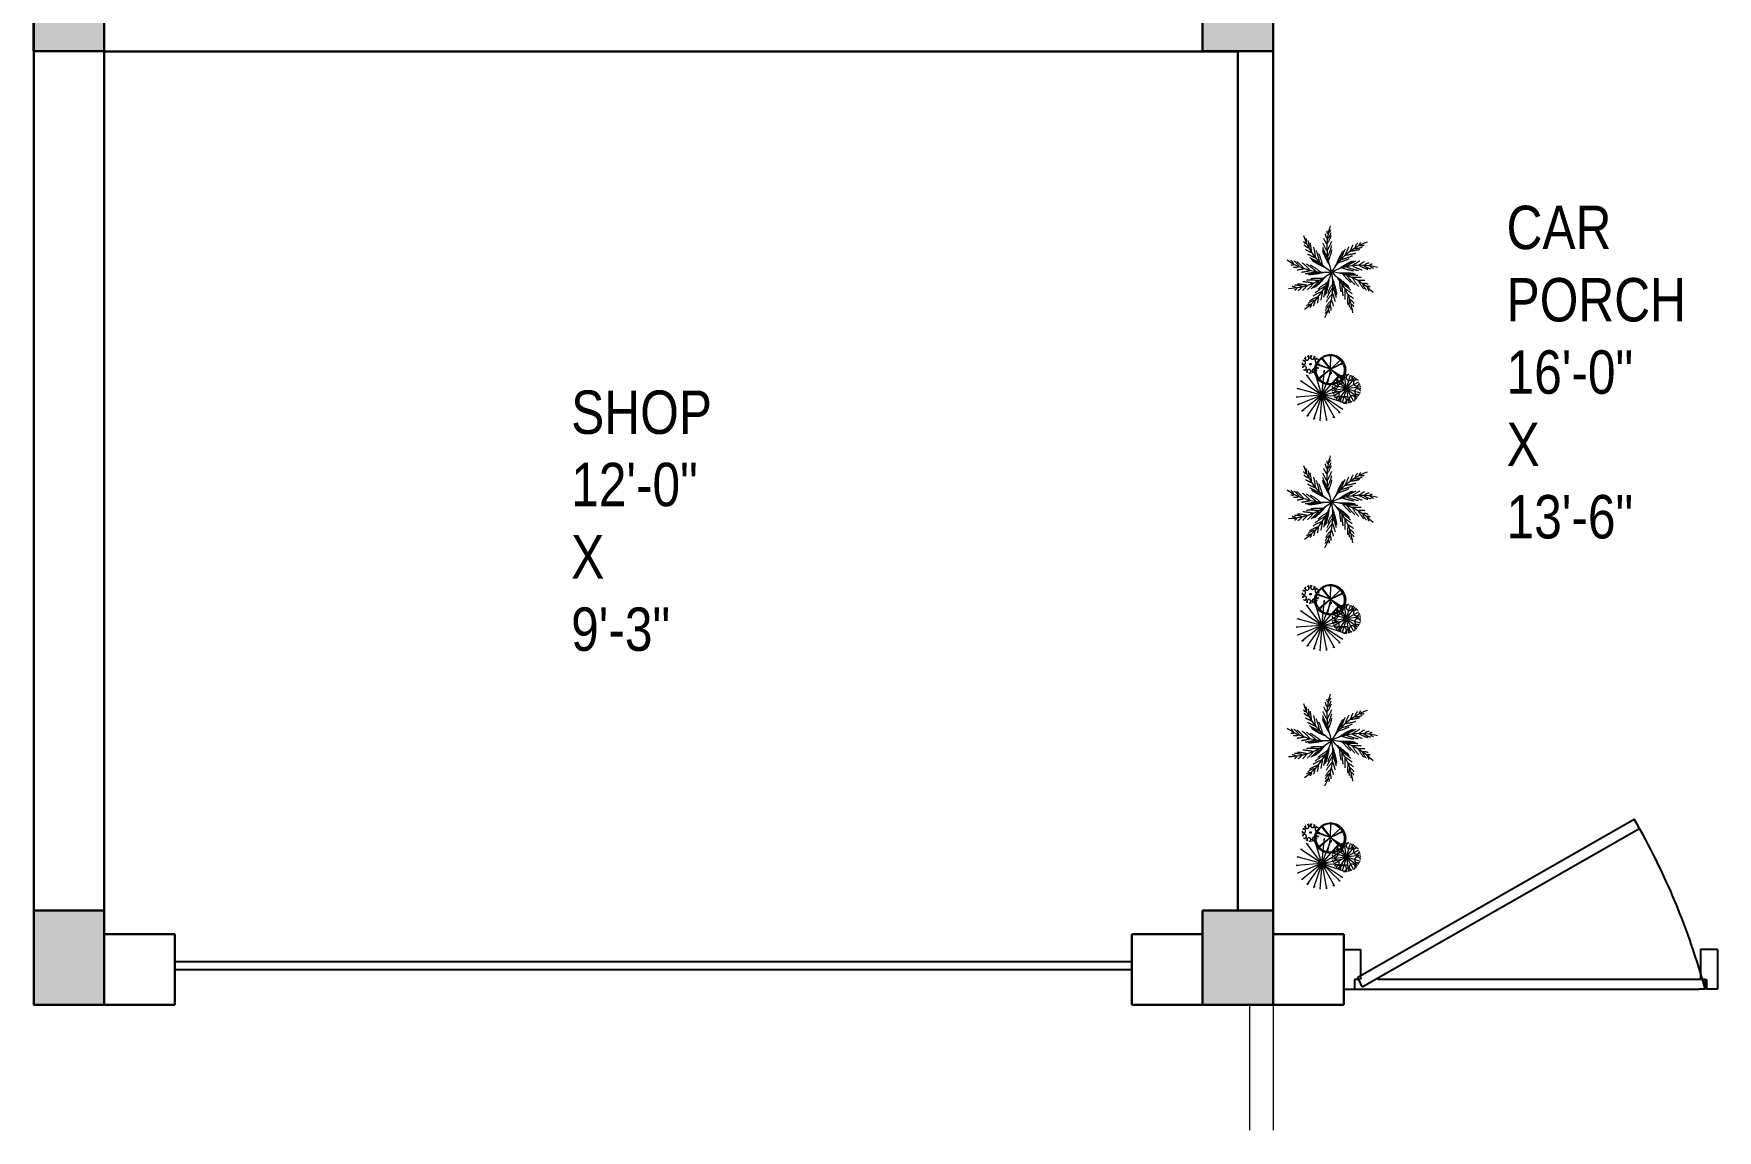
# Model space of a CAD drawing. Extents: x -454308 to 890911, y -14103 to 1343694.
# Drawn here: x 201713.1 to 201928.8, y 659508.7 to 659649.2 of the extents above; entities that cross this region are included whole.
import ezdxf

# ---------------------------------------------------------------- set-up
doc = ezdxf.new("R2010")
doc.units = 0
doc.header["$MEASUREMENT"] = 0
doc.linetypes.add('ACAD_ISO10W100', pattern=[18, 12, -3, 0, -3])
for name, color, linetype in [('A-Door', 144, 'Continuous'), ('ELE', 7, 'Continuous'), ('TEXTOS', 7, 'Continuous'), ('WIN', 4, 'Continuous')]:
    doc.layers.add(name, color=color, linetype=linetype)
for name, color, linetype, lineweight in [('A-Wall', 7, 'Continuous', 30), ('CENTER LINE', 252, 'ACAD_ISO10W100', 5), ('col', 232, 'Continuous', 30), ('dim', 111, 'Continuous', 9), ('Hatch Gris Claro', 9, 'Continuous', 9), ('TXT', 42, 'Continuous', 25)]:
    doc.layers.add(name, color=color, linetype=linetype, lineweight=lineweight)
doc.styles.get("Standard").update_dxf_attribs({"font": 'stylu.ttf', "height": 7})

# ---------------------------------------------------------------- blocks, each defined once
blk = doc.blocks.new('dddd')
for p, q in [((161850.7, 672973.69), (161852.08, 672973.69)), ((161850.7, 672968.63), (161850.7, 672973.69)), ((161852.08, 672972.43), (161852.08, 672973.69)), ((161852.24, 672973.69), (161853.02, 672973.69)), ((161852.24, 672972.43), (161852.24, 672973.69)), ((161896.17, 672973.69), (161853.02, 672973.69)), ((161895.98, 672973.39), (161860.72, 672953.23)), ((161895.98, 672973.39), (161896.51, 672972.14)), ((161896.95, 672973.69), (161896.17, 672973.69)), ((161898.33, 672973.69), (161896.95, 672973.69)), ((161896.95, 672972.43), (161896.95, 672973.69)), ((161898.33, 672968.63), (161898.33, 672973.69)), ((161852.64, 672972.43), (161852.08, 672972.43)), ((161852.24, 672972.43), (161893.96, 672972.43)), ((161852.86, 672968.63), (161852.86, 672972.43)), ((161896.51, 672972.14), (161861.29, 672952)), ((161896.17, 672968.63), (161896.17, 672972.43)), ((161896.39, 672972.43), (161896.95, 672972.43)), ((161850.7, 672968.63), (161852.08, 672968.63)), ((161852.08, 672968.63), (161852.86, 672968.63)), ((161896.95, 672968.63), (161896.17, 672968.63)), ((161898.33, 672968.63), (161896.95, 672968.63))]:
    blk.add_line(p, q)
blk.add_arc((161940.79, 672997.89), 91.79, 195.2657, 209.9974)
blk = doc.blocks.new('colummn')
at = {"layer": 'Hatch Gris Claro'}
blk.add_hatch(color=256, dxfattribs=at).paths.add_polyline_path([(154558.64, 675547.17), (154567.64, 675547.17), (154567.64, 675559.17), (154558.64, 675559.17)])
at = {"layer": 'col'}
blk.add_lwpolyline([(154558.64, 675547.17), (154567.64, 675547.17), (154567.64, 675559.17), (154558.64, 675559.17), (154558.64, 675547.17)], dxfattribs=at)
blk = doc.blocks.new('ar-26')
at = {"layer": 'CENTER LINE', "color": 27}
for centre, start, end in [((88.027, 88.12), 161.87058, 201.59363), ((86.753, 89.661), 197.87058, 237.59363), ((87.818, 85.307), 110.17246, 149.89552), ((84.755, 90.154), 234.96812, 274.69118), ((82.91, 89.383), 270.96812, 310.69118), ((81.914, 87.835), 304.03388, 343.75694), ((81.848, 86.293), 331.63191, 11.35496), ((86.407, 84.008), 75.67217, 115.39522), ((84.645, 83.717), 43.63191, 83.35496), ((82.828, 84.551), 7.63191, 47.35496)]:
    blk.add_arc(centre, 3.235, start, end, dxfattribs=at)
at = {"layer": 'CENTER LINE'}
for centre, radius, start, end in [((84.619, 89.074), 0.386, 308.4321, 338.35152), ((83.827, 88.455), 0.167, 209.77911, 269.03955), ((84.018, 88.467), 0.398, 218.87895, 257.53455), ((83.435, 88.429), 0.386, 344.4321, 14.35152), ((83.166, 88.147), 0.782, 353.4391, 21.01267), ((82.028, 87.796), 2.034, 2.05264, 14.83185), ((81.767, 87.46), 2.486, 3.55294, 15.11096), ((88.094, 89.595), 3.817, 202.94825, 211.30767), ((88.064, 89.888), 3.817, 204.56726, 211.21068), ((88.061, 90.204), 3.817, 206.1883, 211.13856), ((85.113, 88.762), 0.398, 182.87895, 221.53455), ((84.951, 88.864), 0.167, 173.77911, 233.03955), ((83.108, 89.389), 2.034, 326.05264, 338.83185), ((82.7, 89.271), 2.486, 327.55294, 339.11096), ((84.236, 89.004), 0.782, 317.4391, 345.01267), ((81.799, 89.077), 3.35, 334.67551, 344.63066), ((89.228, 86.374), 3.817, 152.86914, 159.51256), ((89.474, 86.572), 3.817, 154.49018, 159.44044), ((86.161, 88.83), 0.782, 265.74098, 293.31455), ((86.515, 87.992), 0.398, 131.18084, 169.83644), ((86.495, 88.182), 0.167, 122.081, 181.34143), ((86.454, 88.573), 0.386, 256.73399, 286.6534), ((83.149, 87.427), 0.167, 246.87666, 306.1371), ((82.851, 87.17), 0.386, 21.52965, 51.44906), ((82.807, 86.783), 0.782, 30.53665, 58.11022), ((82.111, 85.816), 2.034, 39.15019, 51.9294), ((82.105, 85.391), 2.486, 40.65049, 52.20851), ((85.556, 91.367), 3.817, 242.1883, 247.13856), ((82.029, 84.473), 3.35, 47.77306, 57.72821), ((85.744, 91.113), 3.817, 240.56726, 247.21068), ((85.941, 90.893), 3.817, 238.94825, 247.30767), ((86.084, 90.755), 3.817, 237.68252, 247.40186), ((86.197, 90.658), 3.817, 236.51858, 247.49813), ((81.153, 86.774), 3.35, 10.67551, 20.63066), ((81.593, 86.563), 3.075, 13.03468, 23.42683), ((88.129, 89.399), 3.817, 201.68252, 211.40186), ((88.164, 89.254), 3.817, 200.51858, 211.49813), ((82.032, 88.647), 3.075, 337.03468, 347.42683), ((88.792, 85.903), 3.817, 148.82046, 159.80001), ((88.884, 86.019), 3.817, 149.9844, 159.70375), ((84.516, 90.339), 3.075, 285.33656, 295.72871), ((87.547, 83.947), 3.817, 114.32017, 125.29972), ((89.016, 86.169), 3.817, 151.25014, 159.60955), ((84.708, 90.787), 3.35, 282.9774, 292.93255), ((87.689, 83.99), 3.817, 115.48411, 125.20345), ((85.419, 90.201), 2.486, 275.85482, 287.41284), ((87.882, 84.039), 3.817, 116.74985, 125.10926), ((85.764, 89.954), 2.034, 274.35453, 287.13373), ((88.173, 84.088), 3.817, 118.36885, 125.01227), ((88.488, 84.112), 3.817, 119.98989, 124.94015), ((86.853, 86.958), 0.398, 96.68054, 135.33615), ((86.945, 87.126), 0.167, 87.58071, 146.84114), ((83.294, 87.552), 0.398, 255.9765, 294.6321), ((82.771, 90.792), 3.817, 279.28584, 284.23611), ((83.074, 90.703), 3.817, 277.66481, 284.30823), ((83.364, 90.647), 3.817, 276.0458, 284.40522), ((84.044, 83.185), 3.35, 83.77306, 93.72821), ((83.561, 90.623), 3.817, 274.78007, 284.49941), ((83.71, 90.614), 3.817, 273.61613, 284.59567), ((82.508, 84.571), 3.075, 50.13223, 60.52438), ((84.374, 83.545), 3.075, 86.13223, 96.52438), ((81.495, 88.964), 3.817, 312.0458, 320.40522), ((81.669, 89.061), 3.817, 310.78007, 320.49941), ((81.795, 89.141), 3.817, 309.61613, 320.59567), ((81.111, 87.023), 3.817, 342.68189, 353.66143), ((81.512, 85.202), 3.817, 10.27991, 21.25946), ((83.198, 83.47), 3.817, 46.27991, 57.25946), ((83.291, 83.355), 3.817, 47.44385, 57.16319), ((85.579, 83.06), 3.817, 82.27991, 93.25946), ((88.456, 86.682), 3.075, 182.79601, 193.18816), ((85.723, 83.022), 3.817, 83.44385, 93.16319), ((86.535, 90.024), 3.075, 250.83627, 261.22842), ((87.946, 88.749), 3.075, 218.79601, 229.18816), ((85.912, 82.96), 3.817, 84.70959, 93.069), ((86.948, 90.285), 3.35, 248.4771, 258.43225), ((88.434, 88.751), 3.35, 216.43684, 226.39199), ((86.185, 82.848), 3.817, 86.32859, 92.97201), ((87.201, 89.4), 2.486, 241.35453, 252.91255), ((88.179, 87.866), 2.486, 209.31427, 220.87229), ((86.465, 82.701), 3.817, 87.94963, 92.89989), ((88.09, 87.451), 2.034, 207.81398, 220.59318), ((87.346, 89), 2.034, 239.85424, 252.63344), ((87.037, 87.849), 0.782, 231.24069, 258.81426), ((87.132, 87.472), 0.386, 222.2337, 252.15311), ((83.124, 85.85), 0.386, 57.52965, 87.44906), ((83.214, 86.232), 0.167, 282.87666, 342.1371), ((83.316, 85.511), 0.782, 66.53665, 94.11022), ((83.321, 84.319), 2.034, 75.15019, 87.9294), ((83.258, 86.419), 0.398, 291.9765, 330.6321), ((80.93, 88.733), 3.817, 315.28584, 320.23611), ((83.566, 83.972), 2.486, 76.65049, 88.20851), ((81.228, 88.839), 3.817, 313.66481, 320.30823), ((85.021, 83.815), 2.034, 108.21595, 120.99515), ((85.416, 83.658), 2.486, 109.71625, 121.27427), ((86.246, 83.259), 3.35, 116.83882, 126.79397), ((80.609, 86.21), 3.817, 348.3516, 353.30187), ((86.325, 83.741), 3.075, 119.19798, 129.59013), ((80.8, 86.461), 3.817, 346.73056, 353.37399), ((80.957, 86.711), 3.817, 345.11156, 353.47097), ((81.049, 86.888), 3.817, 343.84582, 353.56517), ((86.886, 84.214), 2.486, 137.31427, 148.87229), ((87.807, 84.245), 3.35, 144.43684, 154.39199), ((87.654, 84.709), 3.075, 146.79601, 157.18816), ((81.498, 84.56), 3.817, 14.32859, 20.97201), ((81.52, 85.053), 3.817, 11.44385, 21.16319), ((81.52, 84.854), 3.817, 12.70959, 21.069), ((83.408, 83.194), 3.817, 48.70959, 57.069), ((88.852, 86.396), 3.35, 180.43684, 190.39199), ((88.126, 85.83), 2.486, 173.31427, 184.87229), ((83.563, 82.943), 3.817, 50.32859, 56.97201), ((87.81, 85.546), 2.034, 171.81398, 184.59318), ((83.703, 82.659), 3.817, 51.94963, 56.89989), ((87.217, 86.639), 0.782, 199.20043, 226.774), ((86.589, 85.981), 0.398, 64.64028, 103.29589), ((86.756, 86.075), 0.167, 55.54045, 114.80088), ((87.098, 86.268), 0.386, 190.19344, 220.11285), ((84.02, 84.991), 0.386, 90.59541, 120.51482), ((84.366, 84.811), 0.782, 99.60241, 127.17597), ((83.887, 85.36), 0.167, 315.94242, 15.20285), ((83.822, 85.54), 0.398, 325.04226, 3.69786), ((85.032, 84.749), 0.386, 118.19344, 148.11285), ((85.422, 84.75), 0.782, 127.20043, 154.774), ((86.464, 84.171), 2.034, 135.81398, 148.59318), ((84.743, 85.014), 0.167, 343.54045, 42.80088), ((84.602, 85.144), 0.398, 352.64028, 31.29589), ((81.444, 84.249), 3.817, 15.94963, 20.89989), ((86.626, 85.403), 0.782, 163.20043, 190.774), ((85.732, 85.24), 0.398, 28.64028, 67.29589), ((86.312, 85.173), 0.386, 154.19344, 184.11285), ((85.922, 85.218), 0.167, 19.54045, 78.80088)]:
    blk.add_arc(centre, radius, start, end, dxfattribs=at)
blk = doc.blocks.new('arbol.Xterisco')
at = {"color": 64, "linetype": 'ByBlock'}
for p, q in [((104.219, 262.891), (103.964, 263.321)), ((103.964, 263.321), (103.993, 263.309)), ((104.219, 262.891), (103.763, 263.091)), ((103.763, 263.091), (103.792, 263.062)), ((103.792, 263.062), (103.792, 263.067)), ((104.219, 262.891), (103.836, 263.209)), ((103.836, 263.209), (103.875, 263.197)), ((104.219, 262.891), (104.396, 262.42)), ((104.219, 262.891), (104.518, 262.484)), ((104.396, 262.42), (104.386, 262.467)), ((104.518, 262.484), (104.508, 262.526))]:
    blk.add_line(p, q, dxfattribs=at)
at = {"color": 62, "linetype": 'ByBlock'}
for p, q in [((104.219, 262.891), (104.096, 263.374)), ((104.096, 263.374), (104.121, 263.338)), ((104.219, 262.891), (104.268, 263.403)), ((104.219, 262.891), (104.401, 263.368)), ((104.219, 262.891), (104.518, 263.297)), ((104.401, 263.368), (104.401, 263.327)), ((104.518, 263.297), (104.504, 263.25)), ((104.219, 262.891), (104.621, 262.59)), ((104.219, 262.891), (104.685, 262.696)), ((104.621, 262.59), (104.602, 262.626)), ((104.685, 262.696), (104.675, 262.714))]:
    blk.add_line(p, q, dxfattribs=at)
at = {"color": 60, "linetype": 'ByBlock'}
for p, q in [((104.219, 262.891), (104.607, 263.203)), ((104.219, 262.891), (104.661, 263.126)), ((104.219, 262.891), (104.72, 262.991)), ((104.607, 263.203), (104.582, 263.168)), ((104.661, 263.126), (104.646, 263.097)), ((104.72, 262.991), (104.695, 262.967)), ((104.219, 262.891), (104.72, 262.826)), ((104.72, 262.826), (104.68, 262.844))]:
    blk.add_line(p, q, dxfattribs=at)
at = {"color": 66, "linetype": 'ByBlock'}
for p, q in [((104.219, 262.891), (103.718, 262.903)), ((103.718, 262.903), (103.753, 262.891)), ((104.219, 262.891), (104.096, 262.396)), ((104.219, 262.891), (104.253, 262.378)), ((104.096, 262.396), (104.101, 262.437)), ((104.253, 262.378), (104.239, 262.42))]:
    blk.add_line(p, q, dxfattribs=at)
at = {"color": 68, "linetype": 'ByBlock'}
for p, q in [((104.219, 262.891), (103.743, 262.726)), ((103.743, 262.726), (103.777, 262.749)), ((104.219, 262.891), (103.816, 262.579)), ((103.816, 262.579), (103.826, 262.608)), ((104.219, 262.891), (103.944, 262.467)), ((103.944, 262.467), (103.954, 262.508))]:
    blk.add_line(p, q, dxfattribs=at)
at = {"color": 0, "linetype": 'ByBlock'}
blk.add_line((104.219, 262.891), (104.219, 262.891), dxfattribs=at)
blk = doc.blocks.new('cici.arbi')
at = {"color": 64, "linetype": 'ByBlock'}
for q in [(102.49, 264.552), (102.687, 264.774), (103.01, 264.057), (102.99, 264.049)]:
    blk.add_line((102.845, 264.434), q, dxfattribs=at)
at = {"color": 62, "linetype": 'ByBlock'}
for q in [(102.776, 264.803), (102.799, 264.808), (103.189, 264.227)]:
    blk.add_line((102.845, 264.434), q, dxfattribs=at)
at = {"color": 60, "linetype": 'ByBlock'}
for q in [(103.145, 264.687), (103.166, 264.662), (103.193, 264.619)]:
    blk.add_line((102.845, 264.434), q, dxfattribs=at)
at = {"color": 66, "linetype": 'ByBlock'}
for p, q in [((102.491, 264.316), (102.845, 264.434)), ((102.845, 264.434), (102.496, 264.294))]:
    blk.add_line(p, q, dxfattribs=at)
at = {"color": 68, "linetype": 'ByBlock'}
for q in [(102.616, 264.158), (102.616, 264.111)]:
    blk.add_line((102.845, 264.434), q, dxfattribs=at)
at = {"color": 62, "linetype": 'ByBlock'}
blk.add_circle((102.845, 264.434), 0.375, dxfattribs=at)
at = {"color": 64, "linetype": 'ByBlock'}
blk.add_circle((102.856, 264.399), 0.375, dxfattribs=at)
at = {"color": 60, "linetype": 'ByBlock'}
blk.add_circle((102.865, 264.438), 0.375, dxfattribs=at)
blk = doc.blocks.new('circarbre')
at = {"color": 62, "linetype": 'ByBlock'}
blk.add_circle((103.254, 267.966), 0.0431, dxfattribs=at)
at = {"color": 66, "linetype": 'ByBlock'}
for centre, start, end in [((102.828, 268.046), 214.26167, 125.294), ((103.191, 267.53), 304.26167, 215.294)]:
    blk.add_arc(centre, 0.0674, start, end, dxfattribs=at)
at = {"color": 68, "linetype": 'ByBlock'}
for centre, radius, start, end in [((102.875, 267.883), 0.103, 213.25437, 155.54304), ((102.903, 267.712), 0.0674, 259.26167, 170.294), ((103.051, 267.63), 0.103, 258.25437, 200.54304)]:
    blk.add_arc(centre, radius, start, end, dxfattribs=at)
at = {"color": 64, "linetype": 'ByBlock'}
for centre, radius, start, end in [((102.928, 268.186), 0.103, 168.25437, 110.54304), ((103.01, 268.334), 0.0674, 169.26167, 80.294), ((103.354, 267.577), 0.103, 303.25437, 245.54304)]:
    blk.add_arc(centre, radius, start, end, dxfattribs=at)
at = {"color": 62, "linetype": 'ByBlock'}
for centre, radius, start, end in [((103.181, 268.362), 0.103, 123.25437, 65.54304), ((103.343, 268.409), 0.0674, 124.26167, 35.294), ((103.606, 267.753), 0.103, 348.25437, 290.54304), ((103.525, 267.605), 0.0674, 349.26167, 260.294)]:
    blk.add_arc(centre, radius, start, end, dxfattribs=at)
at = {"color": 60, "linetype": 'ByBlock'}
for centre, radius, start, end in [((103.484, 268.309), 0.103, 78.25437, 20.54304), ((103.484, 268.309), 0.103, 78.25437, 20.54304), ((103.66, 268.056), 0.103, 33.25437, 335.54304), ((103.632, 268.227), 0.0674, 79.26167, 350.294), ((103.632, 268.227), 0.0674, 79.26167, 350.294), ((103.707, 267.893), 0.0674, 34.26167, 305.294)]:
    blk.add_arc(centre, radius, start, end, dxfattribs=at)
blk = doc.blocks.new('arbol.arbre')
at = {"color": 62, "linetype": 'ByBlock'}
for q in [(14.759, 18.029), (14.935, 18.041), (15.149, 17.137), (15.268, 17.261)]:
    blk.add_line((14.849, 17.549), q, dxfattribs=at)
at = {"color": 66, "linetype": 'ByBlock'}
for q in [(14.359, 17.629), (14.579, 17.137), (14.779, 17.05)]:
    blk.add_line((14.849, 17.549), q, dxfattribs=at)
at = {"color": 68, "linetype": 'ByBlock'}
for q in [(14.376, 17.453), (14.446, 17.261)]:
    blk.add_line((14.849, 17.549), q, dxfattribs=at)
at = {"color": 64, "linetype": 'ByBlock'}
for q in [(14.443, 17.825), (14.572, 17.953), (14.955, 17.058)]:
    blk.add_line((14.849, 17.549), q, dxfattribs=at)
at = {"color": 60, "linetype": 'ByBlock'}
for q in [(15.135, 17.953), (15.258, 17.825), (15.338, 17.649), (15.355, 17.457)]:
    blk.add_line((14.849, 17.549), q, dxfattribs=at)
at = {"color": 62, "linetype": 'ByBlock'}
for centre, radius, start, end in [((14.77, 17.937), 0.103, 123.25437, 65.54304), ((14.933, 17.984), 0.0674, 124.26167, 35.294), ((15.196, 17.328), 0.103, 348.25437, 290.54304), ((15.114, 17.18), 0.0674, 349.26167, 260.294)]:
    blk.add_arc(centre, radius, start, end, dxfattribs=at)
at = {"color": 66, "linetype": 'ByBlock'}
for centre, start, end in [((14.417, 17.621), 214.26167, 125.294), ((14.78, 17.105), 304.26167, 215.294)]:
    blk.add_arc(centre, 0.0674, start, end, dxfattribs=at)
at = {"color": 68, "linetype": 'ByBlock'}
for centre, radius, start, end in [((14.464, 17.458), 0.103, 213.25437, 155.54304), ((14.492, 17.287), 0.0674, 259.26167, 170.294), ((14.64, 17.206), 0.103, 258.25437, 200.54304)]:
    blk.add_arc(centre, radius, start, end, dxfattribs=at)
at = {"color": 64, "linetype": 'ByBlock'}
for centre, radius, start, end in [((14.517, 17.761), 0.103, 168.25437, 110.54304), ((14.599, 17.909), 0.0674, 169.26167, 80.294), ((14.943, 17.152), 0.103, 303.25437, 245.54304)]:
    blk.add_arc(centre, radius, start, end, dxfattribs=at)
at = {"color": 60, "linetype": 'ByBlock'}
for centre, radius, start, end in [((15.073, 17.884), 0.103, 78.25437, 20.54304), ((15.073, 17.884), 0.103, 78.25437, 20.54304), ((15.249, 17.631), 0.103, 33.25437, 335.54304), ((15.221, 17.802), 0.0674, 79.26167, 350.294), ((15.221, 17.802), 0.0674, 79.26167, 350.294), ((15.296, 17.468), 0.0674, 34.26167, 305.294)]:
    blk.add_arc(centre, radius, start, end, dxfattribs=at)
blk = doc.blocks.new('c.plnt.arbres')
at = {"color": 34, "xscale": 1.354321914421646, "yscale": 1.354321914421646, "zscale": 1.354321914421646}
blk.add_blockref('cici.arbi', (-38.647, -94.978), dxfattribs=at)
at = {"color": 88}
blk.add_blockref('arbol.arbre', (86.588, 245.916), dxfattribs=at)
at = {"color": 30}
for name, p, xscale, yscale, zscale in [('arbol.Xterisco', (-80.861, -197.164), 1.748832611688399, 1.748832611688399, 1.748832611688399), ('circarbre', (37.363, 99.317), 0.6091520546556879, 0.6091520546556879, 0.6091520546556879)]:
    blk.add_blockref(name, p, dxfattribs=dict(at, xscale=xscale, yscale=yscale, zscale=zscale))
blk = doc.blocks.new('RERWRER')
at = {"layer": 'col', "rotation": 179.9999999999999}
blk.add_blockref('colummn', (317749.13, 1348522.83), dxfattribs=at)
at = {"layer": 'col'}
for p in [(8771.83, -2583.51), (8622.84, -2705.01)]:
    blk.add_blockref('colummn', p, dxfattribs=at)

msp = doc.modelspace()

# ---------------------------------------------------------------- linework, layer by layer
at = {"layer": 'A-Wall'}
for p, q in [((201871.9, 659728.815), (201871.9, 659536.852)), ((201713.105, 659536.852), (201713.105, 659681.829)), ((201722.151, 659536.852), (201722.151, 659646.904)), ((201867.377, 659646.904), (201722.151, 659646.904)), ((201867.377, 659646.904), (201867.377, 659536.852)), ((201722.151, 659533.837), (201731.197, 659533.837)), ((201731.197, 659533.837), (201731.197, 659524.791)), ((201853.808, 659533.837), (201862.854, 659533.837)), ((201853.808, 659533.837), (201853.808, 659524.791)), ((201880.946, 659533.837), (201871.9, 659533.837)), ((201880.946, 659524.791), (201880.946, 659533.837)), ((201722.151, 659524.791), (201731.197, 659524.791)), ((201853.808, 659524.791), (201862.854, 659524.791)), ((201871.9, 659524.791), (201880.946, 659524.791))]:
    msp.add_line(p, q, dxfattribs=at)
at = {"layer": 'dim'}
for p, q in [((201868.884, 659524.791), (201868.884, 659508.699)), ((201871.9, 659524.791), (201871.9, 659508.699))]:
    msp.add_line(p, q, dxfattribs=at)
at = {"layer": 'WIN'}
for p, q in [((201731.197, 659530.319), (201853.808, 659530.319)), ((201731.197, 659529.314), (201853.808, 659529.314))]:
    msp.add_line(p, q, dxfattribs=at)

# ---------------------------------------------------------------- block references
at = {"layer": 'A-Door', "xscale": 1.005107596068917, "yscale": 1.005107596068917, "zscale": 1.005107596068917, "rotation": 180}
msp.add_blockref('dddd', (364606.185, 1335937.738), dxfattribs=at)
at = {"layer": 'CENTER LINE', "color": 88, "xscale": 3.715528556919405, "yscale": 3.715528556919405, "zscale": 3.715528556919405, "rotation": 287.968058291286}
for p in [(200833.854, 659660.252), (200833.854, 659630.786), (200833.854, 659600.266)]:
    msp.add_blockref('c.plnt.arbres', p, dxfattribs=at)
at = {"layer": 'col', "xscale": -1.005107596068917, "yscale": 1.005107596068917, "zscale": 1.005107596068917, "rotation": 180}
msp.add_blockref('RERWRER', (37698.155, 1335937.738), dxfattribs=at)
at = {"layer": 'ELE', "xscale": -1.005107596068917, "yscale": 1.005107596068917, "zscale": 1.005107596068917, "rotation": 180}
msp.add_blockref('colummn', (46514.789, 1338656.56), dxfattribs=at)
at = {"layer": 'TEXTOS', "lineweight": 0, "xscale": 2.693549719360501, "yscale": 2.693549719360501, "zscale": 2.693549719360501}
for p in [(201650.398, 659384.501), (201650.398, 659355.035), (201650.398, 659324.516)]:
    msp.add_blockref('ar-26', p, dxfattribs=at)

# ---------------------------------------------------------------- texts
at = {"layer": 'TXT', "lineweight": 25, "char_height": 5.55712, "width": 0.19731, "attachment_point": 1}
for s, insert in [('{\\fArial Narrow|b0|i0|c0|p34;CAR PORCH\\P16\'-0" X 13\'-6"}', (201901.813, 659627.128)), ('{\\fArial Narrow|b0|i0|c0|p34;    SHOP\\P12\'-0" X 9\'-3"}', (201781.969, 659603.461))]:
    msp.add_mtext(s, dxfattribs=dict(at, insert=insert))

doc.saveas('drawing.dxf')
